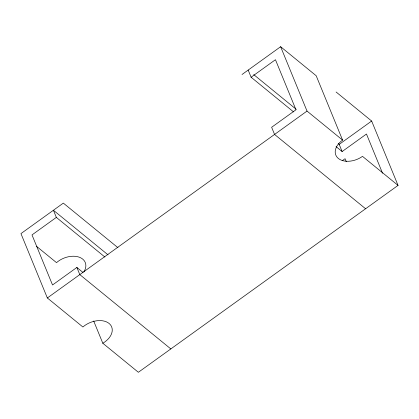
<?xml version="1.0" encoding="UTF-8"?>
<svg xmlns="http://www.w3.org/2000/svg" width="419" height="419" viewBox="0 0 419 419"><rect width="100%" height="100%" fill="white"/><g stroke="black" fill="none" stroke-linecap="round" stroke-linejoin="round"><path stroke-width="0.63" d="M242.03 74.498L280.63 46.713L316.188 75.745L342.585 140.103A18.085 12.01 -22.3 0 0 338.337 158.45A18.085 12.01 -22.3 0 0 362.493 156.36L398.05 185.392L138.37 372.287L102.812 343.255L93.683 321.001M104.891 257.036L56.345 217.398L31.996 234.923L52.527 284.978L76.871 267.453L82.941 272.408M248.174 70.078L251.101 77.227L275.451 59.708L295.976 109.762L271.632 127.282L274.565 134.431L365.588 208.751M117.949 247.697L63.332 203.11L20.95 233.608L47.347 297.967L307.027 111.072L342.585 140.103M338.185 143.57L339.196 144.393L371.653 121.033L398.05 185.392M336.059 146.592L342.129 151.547L366.473 134.022L382.552 173.225M342.407 160.608L345.062 158.696L346.283 161.676M336.101 92.002L371.653 121.033M253.736 74.619L296.212 109.301M251.101 77.227L293.583 111.91M108.023 254.841L53.412 210.249L56.345 217.398M170.826 348.922L79.804 274.607L76.871 267.453M36.474 246.288L56.507 262.64A18.247 12.114 -22.3 0 1 79.029 257.109A18.247 12.114 -22.3 0 1 83.852 271.978M47.347 297.967L82.899 326.998A18.247 12.114 -22.3 0 1 109.087 323.447A18.247 12.114 -22.3 0 1 102.812 343.255M339.196 144.393L342.129 151.547M280.63 46.713L307.027 111.072"/></g></svg>
